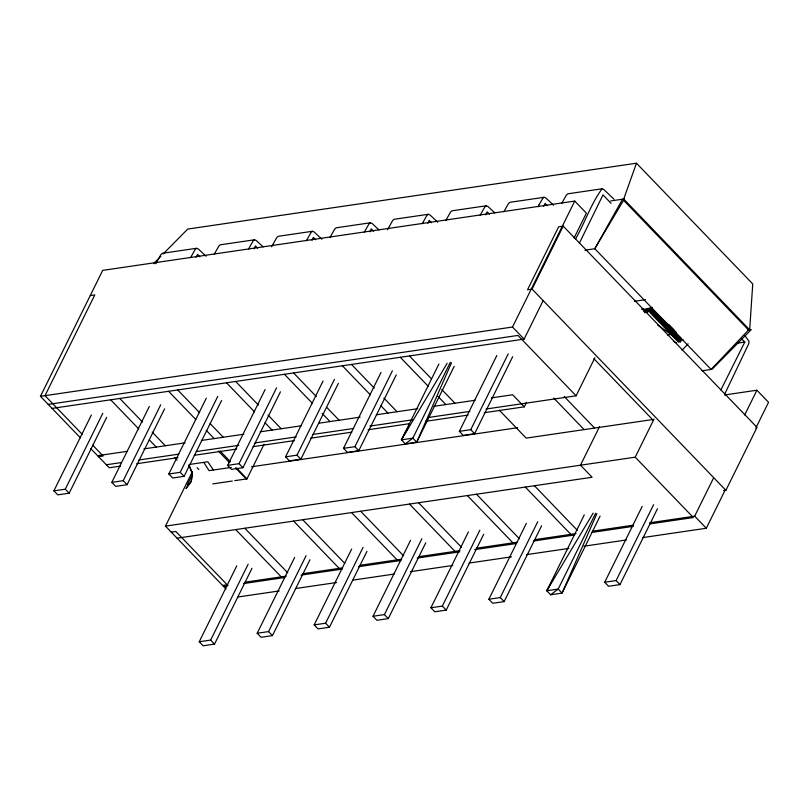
<?xml version="1.0" encoding="UTF-8"?>
<svg xmlns="http://www.w3.org/2000/svg" width="809" height="809" viewBox="0 0 809 809"><rect width="100%" height="100%" fill="white"/><g stroke="black" fill="none" stroke-linecap="round" stroke-linejoin="round"><path stroke-width="1.21" d="M636.461 163.216L623.709 199.054L749.68 329.85L752.744 283.939L636.461 163.216L187.749 229.058L163.054 254.046M451.533 362.735L416.706 442.189L405.309 443.858L401.426 439.843L438.923 363.979M596.88 513.644L562.063 593.098L550.656 594.777L546.783 590.752L584.27 514.898M196.102 257.313L197.527 254.36L199.762 256.736M254.036 248.818L255.452 245.865L257.687 248.232M311.961 240.313L313.376 237.361L315.621 239.737M369.885 231.819L371.311 228.866L373.546 231.232M427.809 223.314L429.235 220.361L431.47 222.738M485.734 214.82L487.16 211.867L489.394 214.233M543.658 206.315L545.084 203.362L547.319 205.739M579.406 243.084L603.008 194.868L611.028 203.352M724.763 393.993L748.729 343.785L749.063 341.388L744.887 335.502M80.364 437.77L40.45 396.329L102.703 270.378L574.744 201.087L586.373 213.151L574.147 237.897M106.657 417.353L69.169 493.207L57.773 494.875L53.89 490.851L91.387 414.997M53.89 490.851L65.296 489.182L102.783 413.328M164.581 408.848L127.094 484.702L115.687 486.381L111.814 482.356L149.301 406.502M111.814 482.356L123.221 480.677L160.708 404.824M221.595 400.475L184.108 476.329L172.701 478.008L168.828 473.983L206.315 398.129M168.828 473.983L180.225 472.314L217.722 396.45M225.944 588.922L165.451 526.113L192.309 471.768M187.324 484.834L191.207 476.966M280.43 391.839L242.943 467.693L231.536 469.372L227.663 465.347L265.15 389.493M227.663 465.347L239.06 463.668L276.557 387.814M234.752 480.657L246.967 478.867L264.058 444.283M338.354 383.345L300.857 459.199L289.46 460.867L285.587 456.842L323.074 380.988M252.014 568.262L214.527 644.116L203.12 645.784L199.247 641.759L236.734 565.906M285.587 456.842L296.984 455.174L334.471 379.32M199.247 641.759L210.643 640.091L248.141 564.237M396.279 374.84L358.781 450.694L347.385 452.362L343.512 448.338L380.999 372.484M309.938 559.757L272.451 635.611L261.044 637.29L257.171 633.265L294.658 557.411M343.512 448.338L354.908 446.669L392.395 370.815M257.171 633.265L268.568 631.586L306.055 555.732M366.942 551.384L329.455 627.248L318.058 628.917L314.175 624.892L351.672 549.038M450.32 362.311L412.833 438.165L405.309 443.858M314.175 624.892L325.582 623.223L363.069 547.369M454.193 366.335L416.706 442.189L412.833 438.165L401.426 439.843L408.141 427.749M512.684 356.698L474.63 433.685L463.223 435.363L459.35 431.339L496.837 355.485M40.45 396.329L512.501 327.038L574.744 201.087M563.206 226.136L558.645 226.813L527.519 289.784L532.079 289.116L563.206 226.136L757.012 427.354L725.885 490.325L723.61 490.659M425.777 542.748L388.29 618.602L376.893 620.281L373.01 616.256L410.507 540.402M459.35 431.339L470.757 429.66L508.244 353.806M373.01 616.256L384.417 614.587L421.904 538.723M52.079 408.403L524.121 339.102L543.021 300.867M484.288 412.701L524.283 406.836L526.528 402.306M483.701 534.253L446.214 610.107L434.817 611.776L430.934 607.751L468.421 531.897M430.934 607.751L442.341 606.083L479.828 530.229M486.138 409.01L576.099 395.803L594.908 357.74M541.625 525.749L504.138 601.603L492.732 603.271L488.858 599.247L526.346 523.393M488.858 599.247L500.265 597.578L537.752 521.724M676.324 332.459L651.66 308.603L643.104 309.857L643.731 308.593L641.436 309.22M599.509 426.697L580.488 465.185L592.117 477.259L177.08 538.187M595.677 513.219L558.18 589.073L550.656 594.777M600.106 516.112L562.063 593.098L558.18 589.073L546.783 590.752L552.881 579.76M165.44 526.133L635.207 457.176L654.016 419.113M657.474 508.74L619.987 584.594L608.58 586.272L604.707 582.247L642.194 506.394M604.707 582.247L616.104 580.569L653.591 504.715M649.718 522.776L694.668 516.172L713.568 477.937M744.695 414.966L756.921 390.221L768.55 402.295L755.768 428.163M642.609 537.601L706.297 528.247L725.198 490.011M575.533 239.06C584.867 222.718 590.924 203.908 602.078 188.78L603.827 189.498L614.031 199.267M720.88 389.968L744.796 342.065L741.701 338.931M155.783 263.795L160.93 254.532L162.387 253.298L196.597 248.282L198.357 249L206.022 256.22M190.54 257.707L195.141 249.506L196.597 248.282M214.254 254.218L218.855 246.027L220.311 244.803L254.522 239.788L256.281 240.495L263.107 246.866M248.464 249.202L253.065 241.011L254.522 239.788M271.632 246.796L276.779 237.533L278.245 236.299L312.446 231.283L314.205 232.001L321.881 239.221M306.389 240.708L310.99 232.507L312.446 231.283M330.102 237.229L334.714 229.028L336.17 227.804L370.38 222.788L372.13 223.496L378.966 229.867M364.313 232.203L368.914 224.012L370.38 222.788M387.481 229.796L392.638 220.533L394.094 219.3L428.305 214.284L430.054 215.002L437.73 222.222M422.237 223.709L426.849 215.507L428.305 214.284M445.961 220.23L450.562 212.029L452.019 210.805L486.229 205.789L487.979 206.497L494.815 212.878M480.162 215.204L484.773 207.013L486.229 205.789M503.886 211.725L508.487 203.524L509.943 202.311L544.154 197.285L545.903 198.003L553.578 205.223M538.096 206.71L539.178 204.566M561.81 203.221L566.411 195.03L567.867 193.806L602.078 188.78M622.546 199.216L594.827 248.737L711.111 369.47L748.517 330.001L623.426 200.116M539.188 204.566L542.697 198.508L544.154 197.285M401.426 439.843L447.165 363.281M546.783 590.752L593.169 513.108M186.333 488.262L191.379 481.284L192.188 473.134L189.043 465.66M185.868 488.333L191.248 481.355L192.35 473.255L188.922 464.771M682.017 350.246L688.105 343.825M153.558 263.653L160.839 256.291M643.104 309.857L652.287 307.339M643.63 310.798L651.66 308.603L680.5 338.738M644.156 311.748L651.043 309.857L681.026 338.162M644.682 312.689L650.416 311.121L680.854 339.699M610.704 200.945L624.376 198.943L594.746 248.747L584.947 250.193M90.254 295.568L94.815 294.901L45.011 395.662L82.326 434.403M634.327 301.312L645.552 299.664M643.711 310.939L651.043 309.857L681.158 341.226M645.531 311.839L650.416 311.121L680.379 342.197M48.186 404.399L517.952 335.442L576.099 395.803M667.455 334.997L671.116 334.461L679.307 341.661M679.267 340.164L682.988 339.618M747.536 330.143L751.258 329.597L711.95 369.349L701.949 370.815M737.464 343.147L744.796 342.065M97.626 455.689L127.62 451.28M143.881 448.894L185.13 442.836M201.38 440.46L243.883 434.221M260.134 431.834L301.393 425.777M318.888 423.208L360.147 417.151M376.397 414.764L417.646 408.707M433.897 406.32L475.156 400.263M491.407 397.876L512.663 394.762L524.283 406.836M98.587 456.691L103.147 456.023L92.742 445.213M106.333 464.771L121.32 462.566M138.814 459.997L178.799 454.132M196.284 451.564L238.766 445.324M255.007 442.938L296.236 436.89M312.476 434.504L353.705 428.457M369.946 426.07L412.428 419.831M428.669 417.444L469.898 411.397M120.501 466.105L109.245 467.764L90.709 448.55M136.751 463.719L178.01 457.661M194.261 455.285L236.764 449.046M253.015 446.659L294.264 440.602M310.514 438.215L351.773 432.158M368.024 429.771L409.273 423.714M425.524 421.327L468.037 415.088M189.791 464.417L207.792 461.777L213.414 470.019M231.273 467.4L209.056 470.656L203.767 462.364M724.449 394.984L756.921 390.221M251.559 466.773L517.679 427.708M212.757 483.893L232.304 481.021M652.529 419.568L526.194 438.114L499.295 410.183M171.265 532.15L175.826 531.483L227.895 585.534M222.627 585.473L227.622 584.735M245.107 582.167L286.315 576.119M302.546 573.733L342.571 567.857M359.995 565.299L401.638 559.191M418.688 556.683L459.896 550.636M476.137 548.259L517.487 542.182M534.83 539.643L576.038 533.586M592.269 531.21L633.477 525.152M223.577 586.505L227.329 585.949M243.57 583.562L284.798 577.515M301.039 575.128L342.278 569.081M358.518 566.694L400.991 560.455M417.232 558.068L459.714 551.839M474.711 549.635L515.94 543.587M533.424 541.019L574.653 534.961M592.148 532.393L633.376 526.346M649.617 523.959L693.353 517.538L635.207 457.176M237.998 596.991L279.206 590.944M295.447 588.558L336.655 582.51M352.886 580.124L394.104 574.077M410.335 571.69L452.797 565.461M469.028 563.074L511.49 556.845M526.477 554.64L568.929 548.411M583.916 546.217L626.378 539.977M673.442 341.297L676.698 342.976M657.727 325.127L671.116 334.461L678.741 342.288M680.086 340.68L649.799 312.375L671.116 334.461L673.846 329.819L668.669 324.419M532.079 289.116L725.885 490.325M593.867 358.67L653.237 420.306M512.501 327.038L524.121 339.102M694.668 516.172L706.297 528.247M564.227 396.531L594.605 428.072M553.74 398.079L584.118 429.609M409.425 355.95L431.318 378.683M441.825 389.594L454.961 403.226M534.425 485.724L577.343 530.289M470.757 429.66L474.63 433.685M616.104 580.569L619.987 584.594M400.303 357.285L428.325 386.378M437.962 396.39L445.84 404.571M525.304 487.069L570.841 534.355M351.5 364.444L374.274 388.087M383.901 398.089L397.037 411.73M476.501 494.228L519.418 538.784M342.379 365.789L370.401 394.883M380.918 405.794L387.916 413.075M467.38 495.573L512.926 542.859M293.576 372.949L316.349 396.592M326.856 407.503L339.123 420.235M418.577 502.733L461.494 547.288M354.908 446.669L358.781 450.694M500.265 597.578L504.138 601.603M284.455 374.294L312.476 403.388M322.113 413.389L330.001 421.58M409.455 504.068L455.002 551.354M235.652 381.454L258.425 405.097M268.062 415.098L281.198 428.74M360.652 511.237L403.57 555.793M296.984 455.174L300.857 459.199M442.341 606.083L446.214 610.107M226.53 382.788L254.562 411.892M265.069 422.804L272.077 430.075M351.531 512.572L397.077 559.858M177.727 389.958L199.621 412.691M210.138 423.603L223.274 437.244M302.728 519.742L344.776 563.388M239.06 463.668L242.943 467.693M384.417 614.587L388.29 618.602M168.606 391.293L195.758 419.487M206.265 430.398L214.152 438.579M293.606 521.077L339.153 568.363M220.058 450.937L230.474 461.747M236.552 468.057L246.967 478.867M235.49 467.784L246.573 479.292M218.329 451.028L229.493 462.617M197.133 467.673L198.872 469.473M119.803 398.463L142.576 422.106M152.213 432.107L165.349 445.749M244.814 528.237L287.731 572.802M110.681 399.798L138.713 428.901M149.22 439.813L156.228 447.084M235.692 529.582L281.229 576.868M180.225 472.314L184.108 476.329M325.582 623.223L329.455 627.248M123.221 480.677L127.094 484.702M268.568 631.586L272.451 635.611M65.296 489.182L69.169 493.207M210.643 640.091L214.527 644.116M174.926 457.398L177.1 460.149"/></g></svg>
